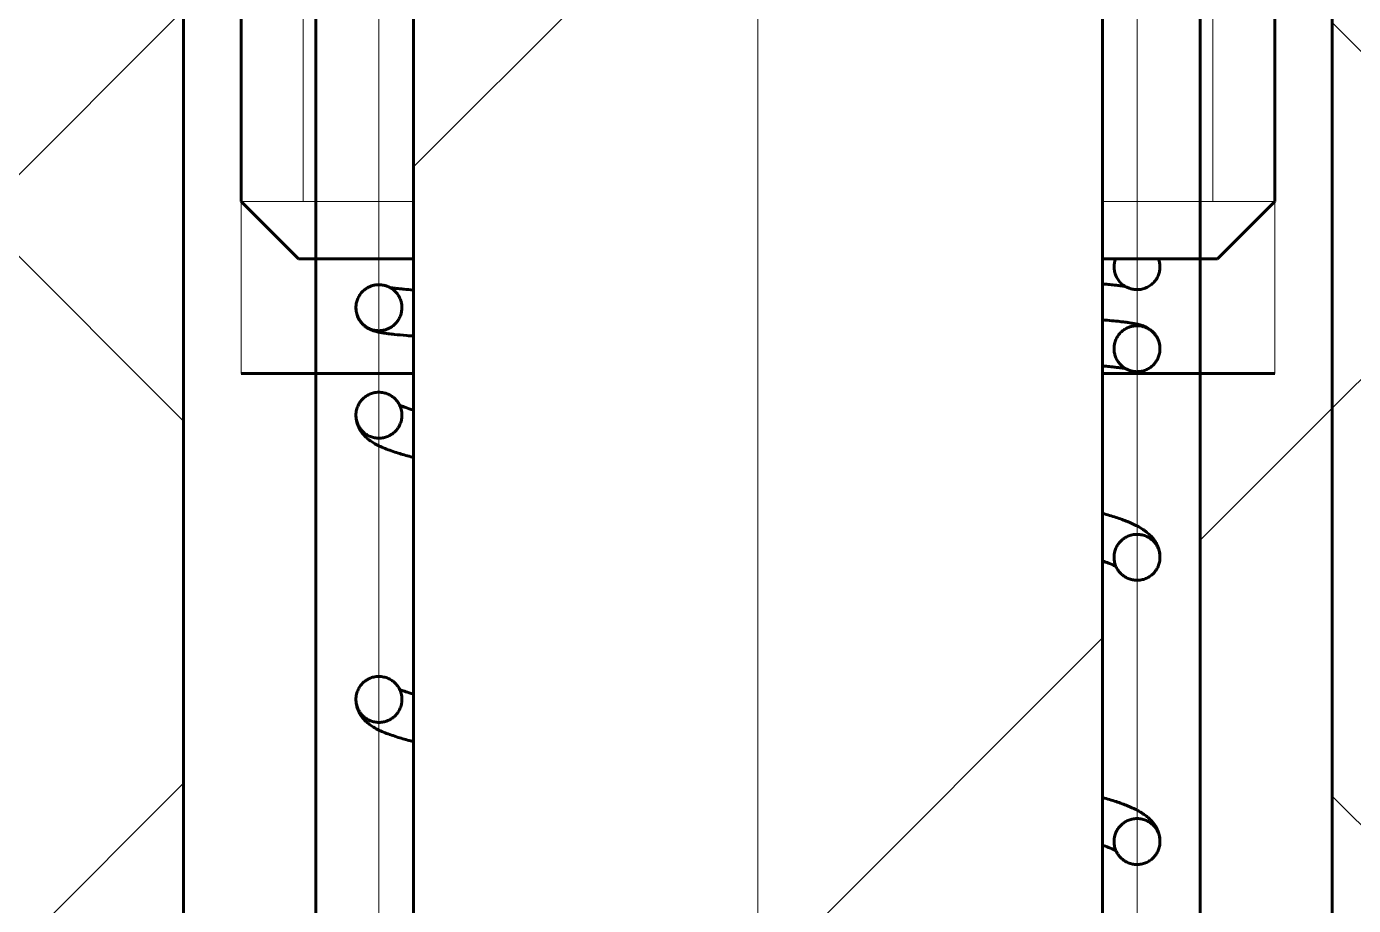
# Model space of a CAD drawing. Header units: millimetres. Extents: x -68 to 2520, y 0 to 297.
# Drawn here: x 2402.131 to 2404.557, y 210.164 to 211.771 of the extents above; entities that cross this region are included whole.
import ezdxf

# ---------------------------------------------------------------- set-up
doc = ezdxf.new("R2010")
doc.units = ezdxf.units.MM
for name, pattern in [('K5LT_AXLED', [13.660316, 9.160316, -1.5, 1.5, -1.5]), ('K5LT_BASIC', [0]), ('K5LT_DASHED', [6, 4, -2]), ('K5LT_THIN', [0]), ('K5LT_THIN_INCLUDED_TO_HATCHING', [0])]:
    doc.linetypes.add(name, pattern=pattern)
doc.layers.add('Системный слой', color=7, linetype='Continuous')
pattern_1 = [(45, (0, 0), (-2.1213203, 2.1213203), [])]
pattern_2 = [(45, (0, 0), (-1.0606602, 1.0606602), [])]
pattern_3 = [(45, (0, 0), (-0.7071068, 0.7071068), []), (135, (0, 0), (-0.7071068, -0.7071068), [])]

# ---------------------------------------------------------------- blocks, each defined once
blk = doc.blocks.new('U41')
at = {"layer": 'Системный слой'}
h = blk.add_hatch(dxfattribs=at)
h.set_pattern_fill('Металл', angle=45, style=0, pattern_type=0)
h.set_pattern_definition(pattern_2)
h.paths.add_polyline_path([(2402.6598, 208.6163), (2404.2768, 208.6163), (2404.2768, 208.8263), (2404.0983, 208.8263), (2404.0983, 212.3963), (2403.8883, 212.6063), (2403.0483, 212.6063), (2402.8383, 212.3963), (2402.8383, 208.8263), (2402.6598, 208.8263)])
h = blk.add_hatch(dxfattribs=at)
h.set_pattern_fill('Неметалл', angle=45, style=0, pattern_type=0)
h.set_pattern_definition(pattern_3)
h.paths.add_polyline_path([(2402.4183, 205.8863), (2402.4183, 212.1863), (2398.7011, 212.1863), (2399.4639, 207.1178), (2400.0799, 205.8566), (2401.3575, 204.0855), (2403.8835, 202.7789), (2406.021, 203.5514), (2407.6, 205.1888), (2408.2138, 207.7816), (2408.2678, 208.5113), (2408.2678, 210.6474), (2408.653, 212.1863), (2404.5183, 212.1863), (2404.5183, 205.8863), (2404.5183, 205.5713), (2404.5131, 205.5713), (2404.5131, 205.3613), (2402.4236, 205.3613), (2402.4236, 205.5713), (2402.4183, 205.5713)])
h = blk.add_hatch(dxfattribs=at)
h.set_pattern_fill('Металл', angle=45, style=0, pattern_type=0)
h.set_pattern_definition(pattern_1)
h.paths.add_polyline_path([(2402.6598, 212.1863), (2402.4183, 212.1863), (2402.4183, 205.8863), (2402.6598, 205.8863)])
h.paths.add_polyline_path([(2404.5183, 212.1863), (2404.2768, 212.1863), (2404.2768, 205.8863), (2404.5183, 205.8863)])
at = {"layer": 'Системный слой', "color": 30, "linetype": 'K5LT_AXLED', "lineweight": 18, "true_color": 0xff8000}
for p, q in [((2403.4683, 203.3613), (2403.4683, 214.6063)), ((2402.7753, 213.2989), (2402.7753, 206.7789)), ((2404.1613, 213.2989), (2404.1613, 206.7789))]:
    blk.add_line(p, q, dxfattribs=at)
at = {"layer": 'Системный слой', "color": 5, "linetype": 'K5LT_BASIC', "lineweight": 60, "true_color": 0x0000ff}
for p, q in [((2402.8383, 211.3463), (2402.8383, 212.6063)), ((2404.0983, 211.3463), (2404.0983, 212.6063)), ((2402.5233, 212.3963), (2402.5233, 211.4513)), ((2402.8383, 208.8263), (2402.8383, 212.3963)), ((2404.0983, 208.8263), (2404.0983, 212.3963)), ((2404.4133, 212.3963), (2404.4133, 211.4513)), ((2402.4183, 212.1863), (2402.4183, 205.8863)), ((2402.6598, 212.1863), (2402.6598, 205.8863)), ((2404.2768, 212.1863), (2404.2768, 205.8863)), ((2404.5183, 212.1863), (2404.5183, 205.8863)), ((2402.6283, 211.3463), (2402.5233, 211.4513)), ((2404.3083, 211.3463), (2404.4133, 211.4513)), ((2402.6283, 211.3463), (2402.8383, 211.3463)), ((2404.0983, 211.3463), (2404.3083, 211.3463)), ((2404.2008, 211.3463), (2404.1219, 211.3463)), ((2402.5233, 211.1363), (2402.6598, 211.1363)), ((2402.6598, 211.1363), (2402.8383, 211.1363)), ((2404.0983, 211.1363), (2404.2768, 211.1363)), ((2404.2768, 211.1363), (2404.4133, 211.1363))]:
    blk.add_line(p, q, dxfattribs=at)
at = {"layer": 'Системный слой', "color": 7, "linetype": 'K5LT_THIN', "lineweight": 18}
for p, q in [((2402.637, 211.4513), (2402.637, 212.3963)), ((2404.2997, 211.4513), (2404.2997, 212.3963)), ((2402.5233, 212.1863), (2402.5233, 211.1363)), ((2404.4133, 212.1863), (2404.4133, 211.1363))]:
    blk.add_line(p, q, dxfattribs=at)
at = {"layer": 'Системный слой', "color": 7, "linetype": 'K5LT_DASHED', "lineweight": 18}
for p, q in [((2402.5233, 211.4513), (2402.8383, 211.4513)), ((2404.0983, 211.4513), (2404.4133, 211.4513))]:
    blk.add_line(p, q, dxfattribs=at)
at = {"layer": 'Системный слой', "color": 5, "linetype": 'K5LT_BASIC', "lineweight": 60, "true_color": 0x0000ff}
for start, end in [(159.9635, 180.0008), (0.0005, 20.0366)]:
    blk.add_arc((2404.1613, 211.3319), 0.042, start, end, dxfattribs=at)
at = {"layer": 'Системный слой', "color": 7, "linetype": 'K5LT_THIN_INCLUDED_TO_HATCHING', "lineweight": 18}
blk.add_open_spline([(2398.7153, 212.3963), (2398.5312, 209.9347), (2398.9861, 207.7548), (2400.0799, 205.8566), (2400.4375, 205.2362), (2400.8358, 204.5647), (2401.3575, 204.0855), (2402.0369, 203.4614), (2403.0597, 202.8425), (2403.8835, 202.7789), (2405.1666, 202.6799), (2406.8982, 204.0206), (2407.6, 205.1888), (2408.137, 206.0827), (2408.1817, 207.3902), (2408.2678, 208.5113), (2408.3221, 209.218), (2408.1688, 209.9483), (2408.2678, 210.6474), (2408.3516, 211.2396), (2408.5065, 211.8226), (2408.7324, 212.3963)], degree=3, knots=[0, 0, 0, 0, 1, 1, 1, 2, 2, 2, 3, 3, 3, 4, 4, 4, 5, 5, 5, 6, 6, 6, 7, 7, 7, 7], dxfattribs=at)
at = {"layer": 'Системный слой', "color": 5, "linetype": 'K5LT_BASIC', "lineweight": 60, "true_color": 0x0000ff}
for points, knots in [([(2404.2033, 211.3319), (2404.2033, 211.3305), (2404.2031, 211.3267), (2404.2019, 211.3203), (2404.1991, 211.3129), (2404.1945, 211.3056), (2404.1882, 211.2992), (2404.1806, 211.2943), (2404.1724, 211.2911), (2404.1641, 211.2898), (2404.1561, 211.29), (2404.1489, 211.2916), (2404.1423, 211.2943), (2404.1359, 211.2982), (2404.1298, 211.3037), (2404.1247, 211.3108), (2404.1211, 211.3188), (2404.1196, 211.326), (2404.1193, 211.3304), (2404.1193, 211.3319)], [0, 0, 0, 0, 0.653359, 1.709876, 2.949508, 4.256046, 5.618612, 6.995436, 8.333358, 9.603875, 10.823608, 11.920469, 12.969321, 14.065223, 15.320861, 16.66673, 18.004809, 19.290772, 20, 20, 20, 20]), ([(2404.2008, 211.3463), (2404.2013, 211.345), (2404.202, 211.3426), (2404.2027, 211.3392), (2404.2032, 211.3358), (2404.2033, 211.3334), (2404.2033, 211.3319)], [0, 0, 0, 0, 2.12116, 3.551462, 4.981765, 7, 7, 7, 7]), ([(2404.0983, 211.3005), (2404.1019, 211.3001), (2404.1097, 211.2994), (2404.1196, 211.2984), (2404.1274, 211.2975), (2404.133, 211.2967), (2404.1372, 211.2961), (2404.1395, 211.2957), (2404.1405, 211.2955)], [0, 0, 0, 0, 1.629665, 3.682423, 5.323635, 6.553764, 7.782999, 9, 9, 9, 9]), ([(2402.8173, 211.2569), (2402.8173, 211.2582), (2402.8172, 211.2619), (2402.816, 211.2683), (2402.8133, 211.2755), (2402.8092, 211.2822), (2402.8041, 211.2878), (2402.7982, 211.2924), (2402.7918, 211.2958), (2402.7852, 211.2979), (2402.7787, 211.299), (2402.7723, 211.299), (2402.7663, 211.2981), (2402.7605, 211.2964), (2402.7549, 211.2938), (2402.7493, 211.2901), (2402.744, 211.2853), (2402.7394, 211.2792), (2402.7359, 211.2722), (2402.7338, 211.2646), (2402.7333, 211.2595), (2402.7333, 211.2569)], [0, 0, 0, 0, 0.635371, 1.848191, 3.225299, 4.497912, 5.750662, 6.9961, 8.226664, 9.356029, 10.466727, 11.5097, 12.52807, 13.498602, 14.516509, 15.628082, 16.814463, 18.099453, 19.412387, 20.730071, 22, 22, 22, 22]), ([(2402.7955, 211.2937), (2402.7963, 211.2936), (2402.7979, 211.2934), (2402.8006, 211.293), (2402.803, 211.2927), (2402.8053, 211.2924), (2402.807, 211.2922), (2402.8095, 211.2919), (2402.814, 211.2915), (2402.8231, 211.2905), (2402.8322, 211.2897), (2402.8383, 211.2892)], [0, 0, 0, 0, 1.223854, 2.314975, 3.403066, 3.963662, 4.51018, 5.056698, 6.149733, 8.335804, 12, 12, 12, 12]), ([(2402.7333, 211.2569), (2402.7333, 211.2549), (2402.7336, 211.2512), (2402.7347, 211.2459), (2402.7363, 211.2409), (2402.7387, 211.236), (2402.7417, 211.2312), (2402.7456, 211.2267), (2402.75, 211.2227), (2402.7551, 211.2193), (2402.7606, 211.2165), (2402.7659, 211.2145), (2402.7703, 211.2133), (2402.7741, 211.2124), (2402.7773, 211.2117), (2402.7806, 211.2111), (2402.7851, 211.2104), (2402.7894, 211.2098), (2402.7933, 211.2093), (2402.7954, 211.209), (2402.7974, 211.2088), (2402.8002, 211.2085), (2402.8088, 211.2076), (2402.8214, 211.2064), (2402.8341, 211.2053), (2402.8383, 211.205)], [0, 0, 0, 0, 0.552427, 0.998467, 1.475394, 1.988257, 2.545297, 3.161617, 3.866797, 4.716974, 5.81338, 7.355927, 9.008036, 10.091319, 11.174602, 12.256159, 13.332845, 15.44182, 16.079502, 16.624213, 17.168923, 17.713634, 18.803055, 23.704402, 26, 26, 26, 26]), ([(2402.7333, 211.2569), (2402.7333, 211.2541), (2402.7339, 211.2485), (2402.7363, 211.2408), (2402.7398, 211.2342), (2402.7441, 211.2285), (2402.7495, 211.2236), (2402.756, 211.2194), (2402.7634, 211.2164), (2402.771, 211.2149), (2402.7781, 211.2148), (2402.7843, 211.2158), (2402.7901, 211.2175), (2402.7958, 211.2201), (2402.8013, 211.2237), (2402.8066, 211.2286), (2402.8113, 211.2347), (2402.8147, 211.2416), (2402.8168, 211.2492), (2402.8173, 211.2542), (2402.8173, 211.2569)], [0, 0, 0, 0, 1.365395, 2.653236, 3.835292, 4.923251, 6.061444, 7.295259, 8.606467, 9.863945, 10.976345, 11.959094, 12.885543, 13.857199, 14.918257, 16.050726, 17.27733, 18.576625, 19.718251, 21, 21, 21, 21]), ([(2404.0983, 211.2347), (2404.1042, 211.2342), (2404.1155, 211.2332), (2404.1288, 211.2318), (2404.1384, 211.2307), (2404.1451, 211.2298), (2404.1501, 211.229), (2404.1542, 211.2283), (2404.1576, 211.2277), (2404.1609, 211.227), (2404.1641, 211.2263), (2404.1678, 211.2253), (2404.1724, 211.2239), (2404.1782, 211.2215), (2404.185, 211.2176), (2404.1911, 211.2122), (2404.1956, 211.2068), (2404.1988, 211.2013), (2404.2011, 211.1959), (2404.2028, 211.1895), (2404.2033, 211.1848), (2404.2033, 211.1819)], [0, 0, 0, 0, 2.693343, 5.458153, 7.300159, 8.680803, 10.06047, 10.979549, 11.897916, 12.815394, 13.731753, 14.648111, 16.015951, 17.385191, 18.576085, 19.348049, 19.948083, 20.461808, 20.9215, 21.343251, 22, 22, 22, 22]), ([(2404.1193, 211.1819), (2404.1193, 211.1832), (2404.1195, 211.1869), (2404.1206, 211.1933), (2404.1234, 211.2005), (2404.1275, 211.2072), (2404.1325, 211.2128), (2404.1384, 211.2174), (2404.1449, 211.2208), (2404.1515, 211.2229), (2404.158, 211.224), (2404.1643, 211.224), (2404.1704, 211.2231), (2404.1761, 211.2214), (2404.1818, 211.2188), (2404.1873, 211.2151), (2404.1926, 211.2103), (2404.1972, 211.2042), (2404.2007, 211.1972), (2404.2029, 211.1896), (2404.2033, 211.1845), (2404.2033, 211.1819)], [0, 0, 0, 0, 0.635371, 1.848191, 3.225299, 4.497912, 5.750662, 6.9961, 8.226663, 9.356029, 10.466727, 11.5097, 12.52807, 13.498602, 14.516509, 15.628082, 16.814463, 18.099453, 19.412387, 20.730071, 22, 22, 22, 22]), ([(2404.2033, 211.1819), (2404.2033, 211.1791), (2404.2028, 211.1735), (2404.2004, 211.1658), (2404.1969, 211.1592), (2404.1925, 211.1535), (2404.1872, 211.1486), (2404.1807, 211.1444), (2404.1733, 211.1414), (2404.1656, 211.1399), (2404.1586, 211.1398), (2404.1523, 211.1408), (2404.1465, 211.1425), (2404.1409, 211.1451), (2404.1353, 211.1487), (2404.13, 211.1536), (2404.1254, 211.1597), (2404.122, 211.1666), (2404.1198, 211.1742), (2404.1193, 211.1792), (2404.1193, 211.1819)], [0, 0, 0, 0, 1.365395, 2.653236, 3.835292, 4.923251, 6.061444, 7.295258, 8.606467, 9.863944, 10.976345, 11.959094, 12.885543, 13.857199, 14.918257, 16.050726, 17.27733, 18.576625, 19.71825, 21, 21, 21, 21]), ([(2404.0983, 211.1505), (2404.1017, 211.1502), (2404.1094, 211.1494), (2404.1191, 211.1484), (2404.127, 211.1475), (2404.1326, 211.1467), (2404.137, 211.1461), (2404.1394, 211.1457), (2404.1405, 211.1455)], [0, 0, 0, 0, 1.540045, 3.592854, 5.234123, 6.464308, 7.693617, 9, 9, 9, 9]), ([(2402.8173, 211.0604), (2402.8173, 211.0641), (2402.8165, 211.0705), (2402.8133, 211.0788), (2402.8094, 211.0853), (2402.8046, 211.0908), (2402.7988, 211.0954), (2402.7921, 211.0992), (2402.784, 211.1018), (2402.775, 211.1027), (2402.766, 211.1016), (2402.7584, 211.099), (2402.752, 211.0955), (2402.7465, 211.0912), (2402.7413, 211.0855), (2402.7371, 211.0784), (2402.7341, 211.0698), (2402.7333, 211.0637), (2402.7333, 211.0604)], [0, 0, 0, 0, 1.592462, 2.785924, 3.828479, 4.866996, 5.899184, 7.021189, 8.189148, 9.563458, 10.873621, 12.085992, 13.033391, 14.033099, 15.089932, 16.33014, 17.573529, 19, 19, 19, 19]), ([(2402.7333, 211.0604), (2402.7333, 211.058), (2402.7336, 211.0538), (2402.7348, 211.0477), (2402.7365, 211.0421), (2402.739, 211.0364), (2402.7423, 211.0307), (2402.7466, 211.0252), (2402.7518, 211.0197), (2402.7581, 211.0143), (2402.766, 211.0091), (2402.7755, 211.004), (2402.7864, 210.9993), (2402.7978, 210.9951), (2402.813, 210.9901), (2402.8268, 210.9861), (2402.8367, 210.9835), (2402.8383, 210.9831)], [0, 0, 0, 0, 0.710322, 1.273445, 1.87884, 2.539284, 3.272261, 4.102554, 5.062224, 6.198866, 7.566426, 9.216873, 11.035123, 12.815144, 14.595165, 17.436996, 18, 18, 18, 18]), ([(2402.7333, 211.0604), (2402.7333, 211.0575), (2402.7339, 211.0518), (2402.7364, 211.044), (2402.7399, 211.0375), (2402.7441, 211.0321), (2402.7493, 211.0272), (2402.7558, 211.0229), (2402.7634, 211.0198), (2402.7715, 211.0183), (2402.7796, 211.0183), (2402.7876, 211.0199), (2402.7947, 211.0229), (2402.801, 211.0269), (2402.8063, 211.0316), (2402.811, 211.0377), (2402.8147, 211.045), (2402.8169, 211.0527), (2402.8173, 211.058), (2402.8173, 211.0604)], [0, 0, 0, 0, 1.312746, 2.58758, 3.677722, 4.686463, 5.689731, 6.920865, 8.1983, 9.417929, 10.659337, 11.860724, 13.123598, 14.118512, 15.228288, 16.35239, 17.621424, 18.912975, 20, 20, 20, 20]), ([(2402.8383, 211.0698), (2402.8331, 211.0714), (2402.825, 211.0741), (2402.8169, 211.0772), (2402.8139, 211.0785), (2402.813, 211.0789)], [0, 0, 0, 0, 2.795788, 4.890683, 6, 6, 6, 6]), ([(2404.2033, 210.8005), (2404.2033, 210.8029), (2404.203, 210.8071), (2404.2019, 210.8132), (2404.2001, 210.8188), (2404.1976, 210.8245), (2404.1943, 210.8303), (2404.19, 210.836), (2404.1847, 210.8417), (2404.178, 210.8474), (2404.1695, 210.8533), (2404.1584, 210.8595), (2404.1432, 210.8663), (2404.1234, 210.8735), (2404.1071, 210.8784), (2404.0983, 210.8807)], [0, 0, 0, 0, 0.631462, 1.136407, 1.684433, 2.288542, 2.966282, 3.743587, 4.654178, 5.746716, 7.084398, 8.746898, 10.824696, 13.400366, 16, 16, 16, 16]), ([(2404.1193, 210.8005), (2404.1193, 210.8042), (2404.1202, 210.8106), (2404.1233, 210.819), (2404.1273, 210.8255), (2404.1321, 210.8309), (2404.1378, 210.8356), (2404.1446, 210.8393), (2404.1527, 210.8419), (2404.1616, 210.8428), (2404.1706, 210.8418), (2404.1783, 210.8392), (2404.1847, 210.8356), (2404.1902, 210.8313), (2404.1953, 210.8256), (2404.1996, 210.8186), (2404.2026, 210.81), (2404.2033, 210.8038), (2404.2033, 210.8005)], [0, 0, 0, 0, 1.592461, 2.785924, 3.828479, 4.866996, 5.899184, 7.021189, 8.189148, 9.563458, 10.873621, 12.085992, 13.033391, 14.033099, 15.089932, 16.33014, 17.573529, 19, 19, 19, 19]), ([(2404.0983, 210.7937), (2404.1022, 210.7924), (2404.1114, 210.7891), (2404.119, 210.7857), (2404.1223, 210.784), (2404.1228, 210.7837)], [0, 0, 0, 0, 2.062155, 5.274755, 6, 6, 6, 6]), ([(2404.2033, 210.8005), (2404.2033, 210.7976), (2404.2027, 210.7919), (2404.2003, 210.7842), (2404.1968, 210.7776), (2404.1926, 210.7722), (2404.1874, 210.7673), (2404.1809, 210.763), (2404.1733, 210.7599), (2404.1651, 210.7584), (2404.157, 210.7585), (2404.149, 210.7601), (2404.142, 210.763), (2404.1357, 210.767), (2404.1304, 210.7718), (2404.1257, 210.7779), (2404.1219, 210.7851), (2404.1198, 210.7929), (2404.1193, 210.7981), (2404.1193, 210.8005)], [0, 0, 0, 0, 1.312746, 2.58758, 3.677722, 4.686463, 5.689731, 6.920865, 8.1983, 9.417929, 10.659337, 11.860724, 13.123598, 14.118512, 15.228288, 16.35239, 17.621424, 18.912975, 20, 20, 20, 20]), ([(2402.8173, 210.5406), (2402.8173, 210.5443), (2402.8165, 210.5507), (2402.8133, 210.5591), (2402.8094, 210.5656), (2402.8046, 210.571), (2402.7988, 210.5757), (2402.7921, 210.5794), (2402.784, 210.582), (2402.775, 210.583), (2402.766, 210.5819), (2402.7584, 210.5793), (2402.752, 210.5757), (2402.7465, 210.5714), (2402.7413, 210.5657), (2402.7371, 210.5587), (2402.7341, 210.5501), (2402.7333, 210.5439), (2402.7333, 210.5406)], [0, 0, 0, 0, 1.592462, 2.785924, 3.828479, 4.866996, 5.899184, 7.021189, 8.189148, 9.563458, 10.873621, 12.085992, 13.033391, 14.033099, 15.089932, 16.33014, 17.573529, 19, 19, 19, 19]), ([(2402.8383, 210.5501), (2402.8331, 210.5517), (2402.825, 210.5544), (2402.8169, 210.5574), (2402.8139, 210.5587), (2402.813, 210.5591)], [0, 0, 0, 0, 2.795788, 4.890683, 6, 6, 6, 6]), ([(2402.7333, 210.5406), (2402.7333, 210.5383), (2402.7336, 210.534), (2402.7348, 210.528), (2402.7365, 210.5223), (2402.739, 210.5167), (2402.7423, 210.511), (2402.7466, 210.5054), (2402.7518, 210.4999), (2402.7581, 210.4946), (2402.766, 210.4893), (2402.7755, 210.4843), (2402.7864, 210.4796), (2402.7978, 210.4754), (2402.813, 210.4704), (2402.8268, 210.4664), (2402.8367, 210.4638), (2402.8383, 210.4633)], [0, 0, 0, 0, 0.710322, 1.273445, 1.87884, 2.539284, 3.272261, 4.102554, 5.062224, 6.198866, 7.566426, 9.216873, 11.035123, 12.815144, 14.595165, 17.436996, 18, 18, 18, 18]), ([(2402.7333, 210.5406), (2402.7333, 210.5377), (2402.7339, 210.532), (2402.7364, 210.5243), (2402.7399, 210.5177), (2402.7441, 210.5123), (2402.7493, 210.5074), (2402.7558, 210.5032), (2402.7634, 210.5001), (2402.7715, 210.4985), (2402.7796, 210.4986), (2402.7876, 210.5002), (2402.7947, 210.5031), (2402.801, 210.5071), (2402.8063, 210.5119), (2402.811, 210.518), (2402.8147, 210.5252), (2402.8169, 210.533), (2402.8173, 210.5382), (2402.8173, 210.5406)], [0, 0, 0, 0, 1.312746, 2.58758, 3.677722, 4.686463, 5.689731, 6.920865, 8.1983, 9.417929, 10.659337, 11.860724, 13.123598, 14.118512, 15.228288, 16.35239, 17.621424, 18.912975, 20, 20, 20, 20]), ([(2404.2033, 210.2807), (2404.2033, 210.2831), (2404.203, 210.2874), (2404.2019, 210.2934), (2404.2001, 210.2991), (2404.1976, 210.3048), (2404.1943, 210.3105), (2404.19, 210.3163), (2404.1847, 210.322), (2404.178, 210.3277), (2404.1695, 210.3335), (2404.1584, 210.3397), (2404.1432, 210.3466), (2404.1234, 210.3538), (2404.1071, 210.3586), (2404.0983, 210.361)], [0, 0, 0, 0, 0.631462, 1.136407, 1.684433, 2.288542, 2.966282, 3.743587, 4.654178, 5.746716, 7.084398, 8.746898, 10.824696, 13.400366, 16, 16, 16, 16]), ([(2404.1193, 210.2807), (2404.1193, 210.2844), (2404.1202, 210.2909), (2404.1233, 210.2992), (2404.1273, 210.3057), (2404.1321, 210.3111), (2404.1378, 210.3158), (2404.1446, 210.3195), (2404.1527, 210.3222), (2404.1616, 210.3231), (2404.1706, 210.322), (2404.1783, 210.3194), (2404.1847, 210.3159), (2404.1902, 210.3115), (2404.1953, 210.3059), (2404.1996, 210.2988), (2404.2026, 210.2902), (2404.2033, 210.284), (2404.2033, 210.2807)], [0, 0, 0, 0, 1.592461, 2.785924, 3.828479, 4.866996, 5.899184, 7.021189, 8.189148, 9.563458, 10.873621, 12.085992, 13.033391, 14.033099, 15.089932, 16.33014, 17.573529, 19, 19, 19, 19]), ([(2404.2033, 210.2807), (2404.2033, 210.2779), (2404.2027, 210.2722), (2404.2003, 210.2644), (2404.1968, 210.2579), (2404.1926, 210.2524), (2404.1874, 210.2475), (2404.1809, 210.2433), (2404.1733, 210.2402), (2404.1651, 210.2387), (2404.157, 210.2387), (2404.149, 210.2403), (2404.142, 210.2432), (2404.1357, 210.2472), (2404.1304, 210.252), (2404.1257, 210.2581), (2404.1219, 210.2654), (2404.1198, 210.2731), (2404.1193, 210.2784), (2404.1193, 210.2807)], [0, 0, 0, 0, 1.312746, 2.58758, 3.677722, 4.686463, 5.689731, 6.920865, 8.1983, 9.417929, 10.659337, 11.860724, 13.123598, 14.118512, 15.228288, 16.35239, 17.621424, 18.912975, 20, 20, 20, 20]), ([(2404.0983, 210.274), (2404.1022, 210.2726), (2404.1114, 210.2694), (2404.119, 210.266), (2404.1223, 210.2642), (2404.1228, 210.2639)], [0, 0, 0, 0, 2.062155, 5.274755, 6, 6, 6, 6])]:
    blk.add_open_spline(points, degree=3, knots=knots, dxfattribs=at)
blk = doc.blocks.new('U49')
at = {"layer": 'Системный слой'}
h = blk.add_hatch(dxfattribs=at)
h.set_pattern_fill('Металл', angle=45, style=0, pattern_type=0)
h.set_pattern_definition(pattern_2)
h.paths.add_polyline_path([(2402.6598, 208.6163), (2404.2768, 208.6163), (2404.2768, 208.8263), (2404.0983, 208.8263), (2404.0983, 212.3963), (2403.8883, 212.6063), (2403.0483, 212.6063), (2402.8383, 212.3963), (2402.8383, 208.8263), (2402.6598, 208.8263)])
h = blk.add_hatch(dxfattribs=at)
h.set_pattern_fill('Неметалл', angle=45, style=0, pattern_type=0)
h.set_pattern_definition(pattern_3)
h.paths.add_polyline_path([(2402.4183, 205.8863), (2402.4183, 212.1863), (2398.7011, 212.1863), (2399.4639, 207.1178), (2400.0799, 205.8566), (2401.3575, 204.0855), (2403.8835, 202.7789), (2406.021, 203.5514), (2407.6, 205.1888), (2408.2138, 207.7816), (2408.2678, 208.5113), (2408.2678, 210.6474), (2408.653, 212.1863), (2404.5183, 212.1863), (2404.5183, 205.8863), (2404.5183, 205.5713), (2404.5131, 205.5713), (2404.5131, 205.3613), (2402.4236, 205.3613), (2402.4236, 205.5713), (2402.4183, 205.5713)])
h = blk.add_hatch(dxfattribs=at)
h.set_pattern_fill('Металл', angle=45, style=0, pattern_type=0)
h.set_pattern_definition(pattern_1)
h.paths.add_polyline_path([(2402.6598, 212.1863), (2402.4183, 212.1863), (2402.4183, 205.8863), (2402.6598, 205.8863)])
h.paths.add_polyline_path([(2404.5183, 212.1863), (2404.2768, 212.1863), (2404.2768, 205.8863), (2404.5183, 205.8863)])
at = {"layer": 'Системный слой', "color": 30, "linetype": 'K5LT_AXLED', "lineweight": 18, "true_color": 0xff8000}
for p, q in [((2403.4683, 203.3613), (2403.4683, 214.6063)), ((2402.7753, 213.2989), (2402.7753, 206.7789)), ((2404.1613, 213.2989), (2404.1613, 206.7789))]:
    blk.add_line(p, q, dxfattribs=at)
at = {"layer": 'Системный слой', "color": 5, "linetype": 'K5LT_BASIC', "lineweight": 60, "true_color": 0x0000ff}
for p, q in [((2402.8383, 211.3463), (2402.8383, 212.6063)), ((2404.0983, 211.3463), (2404.0983, 212.6063)), ((2402.5233, 212.3963), (2402.5233, 211.4513)), ((2402.8383, 208.8263), (2402.8383, 212.3963)), ((2404.0983, 208.8263), (2404.0983, 212.3963)), ((2404.4133, 212.3963), (2404.4133, 211.4513)), ((2402.4183, 212.1863), (2402.4183, 205.8863)), ((2402.6598, 212.1863), (2402.6598, 205.8863)), ((2404.2768, 212.1863), (2404.2768, 205.8863)), ((2404.5183, 212.1863), (2404.5183, 205.8863)), ((2402.6283, 211.3463), (2402.5233, 211.4513)), ((2404.3083, 211.3463), (2404.4133, 211.4513)), ((2402.6283, 211.3463), (2402.8383, 211.3463)), ((2404.0983, 211.3463), (2404.3083, 211.3463)), ((2404.2008, 211.3463), (2404.1219, 211.3463)), ((2402.5233, 211.1363), (2402.6598, 211.1363)), ((2402.6598, 211.1363), (2402.8383, 211.1363)), ((2404.0983, 211.1363), (2404.2768, 211.1363)), ((2404.2768, 211.1363), (2404.4133, 211.1363))]:
    blk.add_line(p, q, dxfattribs=at)
at = {"layer": 'Системный слой', "color": 7, "linetype": 'K5LT_THIN', "lineweight": 18}
for p, q in [((2402.637, 211.4513), (2402.637, 212.3963)), ((2404.2997, 211.4513), (2404.2997, 212.3963)), ((2402.5233, 212.1863), (2402.5233, 211.1363)), ((2404.4133, 212.1863), (2404.4133, 211.1363))]:
    blk.add_line(p, q, dxfattribs=at)
at = {"layer": 'Системный слой', "color": 7, "linetype": 'K5LT_DASHED', "lineweight": 18}
for p, q in [((2402.5233, 211.4513), (2402.8383, 211.4513)), ((2404.0983, 211.4513), (2404.4133, 211.4513))]:
    blk.add_line(p, q, dxfattribs=at)
at = {"layer": 'Системный слой', "color": 5, "linetype": 'K5LT_BASIC', "lineweight": 60, "true_color": 0x0000ff}
for start, end in [(159.9635, 180.0008), (0.0005, 20.0366)]:
    blk.add_arc((2404.1613, 211.3319), 0.042, start, end, dxfattribs=at)
at = {"layer": 'Системный слой', "color": 7, "linetype": 'K5LT_THIN_INCLUDED_TO_HATCHING', "lineweight": 18}
blk.add_open_spline([(2398.7153, 212.3963), (2398.5312, 209.9347), (2398.9861, 207.7548), (2400.0799, 205.8566), (2400.4375, 205.2362), (2400.8358, 204.5647), (2401.3575, 204.0855), (2402.0369, 203.4614), (2403.0597, 202.8425), (2403.8835, 202.7789), (2405.1666, 202.6799), (2406.8982, 204.0206), (2407.6, 205.1888), (2408.137, 206.0827), (2408.1817, 207.3902), (2408.2678, 208.5113), (2408.3221, 209.218), (2408.1688, 209.9483), (2408.2678, 210.6474), (2408.3516, 211.2396), (2408.5065, 211.8226), (2408.7324, 212.3963)], degree=3, knots=[0, 0, 0, 0, 1, 1, 1, 2, 2, 2, 3, 3, 3, 4, 4, 4, 5, 5, 5, 6, 6, 6, 7, 7, 7, 7], dxfattribs=at)
at = {"layer": 'Системный слой', "color": 5, "linetype": 'K5LT_BASIC', "lineweight": 60, "true_color": 0x0000ff}
for points, knots in [([(2404.2033, 211.3319), (2404.2033, 211.3305), (2404.2031, 211.3267), (2404.2019, 211.3203), (2404.1991, 211.3129), (2404.1945, 211.3056), (2404.1882, 211.2992), (2404.1806, 211.2943), (2404.1724, 211.2911), (2404.1641, 211.2898), (2404.1561, 211.29), (2404.1489, 211.2916), (2404.1423, 211.2943), (2404.1359, 211.2982), (2404.1298, 211.3037), (2404.1247, 211.3108), (2404.1211, 211.3188), (2404.1196, 211.326), (2404.1193, 211.3304), (2404.1193, 211.3319)], [0, 0, 0, 0, 0.653359, 1.709876, 2.949508, 4.256046, 5.618612, 6.995436, 8.333358, 9.603875, 10.823608, 11.920469, 12.969321, 14.065223, 15.320861, 16.66673, 18.004809, 19.290772, 20, 20, 20, 20]), ([(2404.2008, 211.3463), (2404.2013, 211.345), (2404.202, 211.3426), (2404.2027, 211.3392), (2404.2032, 211.3358), (2404.2033, 211.3334), (2404.2033, 211.3319)], [0, 0, 0, 0, 2.12116, 3.551462, 4.981765, 7, 7, 7, 7]), ([(2404.0983, 211.3005), (2404.1019, 211.3001), (2404.1097, 211.2994), (2404.1196, 211.2984), (2404.1274, 211.2975), (2404.133, 211.2967), (2404.1372, 211.2961), (2404.1395, 211.2957), (2404.1405, 211.2955)], [0, 0, 0, 0, 1.629665, 3.682423, 5.323635, 6.553764, 7.782999, 9, 9, 9, 9]), ([(2402.8173, 211.2569), (2402.8173, 211.2582), (2402.8172, 211.2619), (2402.816, 211.2683), (2402.8133, 211.2755), (2402.8092, 211.2822), (2402.8041, 211.2878), (2402.7982, 211.2924), (2402.7918, 211.2958), (2402.7852, 211.2979), (2402.7787, 211.299), (2402.7723, 211.299), (2402.7663, 211.2981), (2402.7605, 211.2964), (2402.7549, 211.2938), (2402.7493, 211.2901), (2402.744, 211.2853), (2402.7394, 211.2792), (2402.7359, 211.2722), (2402.7338, 211.2646), (2402.7333, 211.2595), (2402.7333, 211.2569)], [0, 0, 0, 0, 0.635371, 1.848191, 3.225299, 4.497912, 5.750662, 6.9961, 8.226664, 9.356029, 10.466727, 11.5097, 12.52807, 13.498602, 14.516509, 15.628082, 16.814463, 18.099453, 19.412387, 20.730071, 22, 22, 22, 22]), ([(2402.7955, 211.2937), (2402.7963, 211.2936), (2402.7979, 211.2934), (2402.8006, 211.293), (2402.803, 211.2927), (2402.8053, 211.2924), (2402.807, 211.2922), (2402.8095, 211.2919), (2402.814, 211.2915), (2402.8231, 211.2905), (2402.8322, 211.2897), (2402.8383, 211.2892)], [0, 0, 0, 0, 1.223854, 2.314975, 3.403066, 3.963662, 4.51018, 5.056698, 6.149733, 8.335804, 12, 12, 12, 12]), ([(2402.7333, 211.2569), (2402.7333, 211.2549), (2402.7336, 211.2512), (2402.7347, 211.2459), (2402.7363, 211.2409), (2402.7387, 211.236), (2402.7417, 211.2312), (2402.7456, 211.2267), (2402.75, 211.2227), (2402.7551, 211.2193), (2402.7606, 211.2165), (2402.7659, 211.2145), (2402.7703, 211.2133), (2402.7741, 211.2124), (2402.7773, 211.2117), (2402.7806, 211.2111), (2402.7851, 211.2104), (2402.7894, 211.2098), (2402.7933, 211.2093), (2402.7954, 211.209), (2402.7974, 211.2088), (2402.8002, 211.2085), (2402.8088, 211.2076), (2402.8214, 211.2064), (2402.8341, 211.2053), (2402.8383, 211.205)], [0, 0, 0, 0, 0.552427, 0.998467, 1.475394, 1.988257, 2.545297, 3.161617, 3.866797, 4.716974, 5.81338, 7.355927, 9.008036, 10.091319, 11.174602, 12.256159, 13.332845, 15.44182, 16.079502, 16.624213, 17.168923, 17.713634, 18.803055, 23.704402, 26, 26, 26, 26]), ([(2402.7333, 211.2569), (2402.7333, 211.2541), (2402.7339, 211.2485), (2402.7363, 211.2408), (2402.7398, 211.2342), (2402.7441, 211.2285), (2402.7495, 211.2236), (2402.756, 211.2194), (2402.7634, 211.2164), (2402.771, 211.2149), (2402.7781, 211.2148), (2402.7843, 211.2158), (2402.7901, 211.2175), (2402.7958, 211.2201), (2402.8013, 211.2237), (2402.8066, 211.2286), (2402.8113, 211.2347), (2402.8147, 211.2416), (2402.8168, 211.2492), (2402.8173, 211.2542), (2402.8173, 211.2569)], [0, 0, 0, 0, 1.365395, 2.653236, 3.835292, 4.923251, 6.061444, 7.295259, 8.606467, 9.863945, 10.976345, 11.959094, 12.885543, 13.857199, 14.918257, 16.050726, 17.27733, 18.576625, 19.718251, 21, 21, 21, 21]), ([(2404.0983, 211.2347), (2404.1042, 211.2342), (2404.1155, 211.2332), (2404.1288, 211.2318), (2404.1384, 211.2307), (2404.1451, 211.2298), (2404.1501, 211.229), (2404.1542, 211.2283), (2404.1576, 211.2277), (2404.1609, 211.227), (2404.1641, 211.2263), (2404.1678, 211.2253), (2404.1724, 211.2239), (2404.1782, 211.2215), (2404.185, 211.2176), (2404.1911, 211.2122), (2404.1956, 211.2068), (2404.1988, 211.2013), (2404.2011, 211.1959), (2404.2028, 211.1895), (2404.2033, 211.1848), (2404.2033, 211.1819)], [0, 0, 0, 0, 2.693343, 5.458153, 7.300159, 8.680803, 10.06047, 10.979549, 11.897916, 12.815394, 13.731753, 14.648111, 16.015951, 17.385191, 18.576085, 19.348049, 19.948083, 20.461808, 20.9215, 21.343251, 22, 22, 22, 22]), ([(2404.1193, 211.1819), (2404.1193, 211.1832), (2404.1195, 211.1869), (2404.1206, 211.1933), (2404.1234, 211.2005), (2404.1275, 211.2072), (2404.1325, 211.2128), (2404.1384, 211.2174), (2404.1449, 211.2208), (2404.1515, 211.2229), (2404.158, 211.224), (2404.1643, 211.224), (2404.1704, 211.2231), (2404.1761, 211.2214), (2404.1818, 211.2188), (2404.1873, 211.2151), (2404.1926, 211.2103), (2404.1972, 211.2042), (2404.2007, 211.1972), (2404.2029, 211.1896), (2404.2033, 211.1845), (2404.2033, 211.1819)], [0, 0, 0, 0, 0.635371, 1.848191, 3.225299, 4.497912, 5.750662, 6.9961, 8.226663, 9.356029, 10.466727, 11.5097, 12.52807, 13.498602, 14.516509, 15.628082, 16.814463, 18.099453, 19.412387, 20.730071, 22, 22, 22, 22]), ([(2404.2033, 211.1819), (2404.2033, 211.1791), (2404.2028, 211.1735), (2404.2004, 211.1658), (2404.1969, 211.1592), (2404.1925, 211.1535), (2404.1872, 211.1486), (2404.1807, 211.1444), (2404.1733, 211.1414), (2404.1656, 211.1399), (2404.1586, 211.1398), (2404.1523, 211.1408), (2404.1465, 211.1425), (2404.1409, 211.1451), (2404.1353, 211.1487), (2404.13, 211.1536), (2404.1254, 211.1597), (2404.122, 211.1666), (2404.1198, 211.1742), (2404.1193, 211.1792), (2404.1193, 211.1819)], [0, 0, 0, 0, 1.365395, 2.653236, 3.835292, 4.923251, 6.061444, 7.295258, 8.606467, 9.863944, 10.976345, 11.959094, 12.885543, 13.857199, 14.918257, 16.050726, 17.27733, 18.576625, 19.71825, 21, 21, 21, 21]), ([(2404.0983, 211.1505), (2404.1017, 211.1502), (2404.1094, 211.1494), (2404.1191, 211.1484), (2404.127, 211.1475), (2404.1326, 211.1467), (2404.137, 211.1461), (2404.1394, 211.1457), (2404.1405, 211.1455)], [0, 0, 0, 0, 1.540045, 3.592854, 5.234123, 6.464308, 7.693617, 9, 9, 9, 9]), ([(2402.8173, 211.0604), (2402.8173, 211.0641), (2402.8165, 211.0705), (2402.8133, 211.0788), (2402.8094, 211.0853), (2402.8046, 211.0908), (2402.7988, 211.0954), (2402.7921, 211.0992), (2402.784, 211.1018), (2402.775, 211.1027), (2402.766, 211.1016), (2402.7584, 211.099), (2402.752, 211.0955), (2402.7465, 211.0912), (2402.7413, 211.0855), (2402.7371, 211.0784), (2402.7341, 211.0698), (2402.7333, 211.0637), (2402.7333, 211.0604)], [0, 0, 0, 0, 1.592462, 2.785924, 3.828479, 4.866996, 5.899184, 7.021189, 8.189148, 9.563458, 10.873621, 12.085992, 13.033391, 14.033099, 15.089932, 16.33014, 17.573529, 19, 19, 19, 19]), ([(2402.7333, 211.0604), (2402.7333, 211.058), (2402.7336, 211.0538), (2402.7348, 211.0477), (2402.7365, 211.0421), (2402.739, 211.0364), (2402.7423, 211.0307), (2402.7466, 211.0252), (2402.7518, 211.0197), (2402.7581, 211.0143), (2402.766, 211.0091), (2402.7755, 211.004), (2402.7864, 210.9993), (2402.7978, 210.9951), (2402.813, 210.9901), (2402.8268, 210.9861), (2402.8367, 210.9835), (2402.8383, 210.9831)], [0, 0, 0, 0, 0.710322, 1.273445, 1.87884, 2.539284, 3.272261, 4.102554, 5.062224, 6.198866, 7.566426, 9.216873, 11.035123, 12.815144, 14.595165, 17.436996, 18, 18, 18, 18]), ([(2402.7333, 211.0604), (2402.7333, 211.0575), (2402.7339, 211.0518), (2402.7364, 211.044), (2402.7399, 211.0375), (2402.7441, 211.0321), (2402.7493, 211.0272), (2402.7558, 211.0229), (2402.7634, 211.0198), (2402.7715, 211.0183), (2402.7796, 211.0183), (2402.7876, 211.0199), (2402.7947, 211.0229), (2402.801, 211.0269), (2402.8063, 211.0316), (2402.811, 211.0377), (2402.8147, 211.045), (2402.8169, 211.0527), (2402.8173, 211.058), (2402.8173, 211.0604)], [0, 0, 0, 0, 1.312746, 2.58758, 3.677722, 4.686463, 5.689731, 6.920865, 8.1983, 9.417929, 10.659337, 11.860724, 13.123598, 14.118512, 15.228288, 16.35239, 17.621424, 18.912975, 20, 20, 20, 20]), ([(2402.8383, 211.0698), (2402.8331, 211.0714), (2402.825, 211.0741), (2402.8169, 211.0772), (2402.8139, 211.0785), (2402.813, 211.0789)], [0, 0, 0, 0, 2.795788, 4.890683, 6, 6, 6, 6]), ([(2404.2033, 210.8005), (2404.2033, 210.8029), (2404.203, 210.8071), (2404.2019, 210.8132), (2404.2001, 210.8188), (2404.1976, 210.8245), (2404.1943, 210.8303), (2404.19, 210.836), (2404.1847, 210.8417), (2404.178, 210.8474), (2404.1695, 210.8533), (2404.1584, 210.8595), (2404.1432, 210.8663), (2404.1234, 210.8735), (2404.1071, 210.8784), (2404.0983, 210.8807)], [0, 0, 0, 0, 0.631462, 1.136407, 1.684433, 2.288542, 2.966282, 3.743587, 4.654178, 5.746716, 7.084398, 8.746898, 10.824696, 13.400366, 16, 16, 16, 16]), ([(2404.1193, 210.8005), (2404.1193, 210.8042), (2404.1202, 210.8106), (2404.1233, 210.819), (2404.1273, 210.8255), (2404.1321, 210.8309), (2404.1378, 210.8356), (2404.1446, 210.8393), (2404.1527, 210.8419), (2404.1616, 210.8428), (2404.1706, 210.8418), (2404.1783, 210.8392), (2404.1847, 210.8356), (2404.1902, 210.8313), (2404.1953, 210.8256), (2404.1996, 210.8186), (2404.2026, 210.81), (2404.2033, 210.8038), (2404.2033, 210.8005)], [0, 0, 0, 0, 1.592461, 2.785924, 3.828479, 4.866996, 5.899184, 7.021189, 8.189148, 9.563458, 10.873621, 12.085992, 13.033391, 14.033099, 15.089932, 16.33014, 17.573529, 19, 19, 19, 19]), ([(2404.0983, 210.7937), (2404.1022, 210.7924), (2404.1114, 210.7891), (2404.119, 210.7857), (2404.1223, 210.784), (2404.1228, 210.7837)], [0, 0, 0, 0, 2.062155, 5.274755, 6, 6, 6, 6]), ([(2404.2033, 210.8005), (2404.2033, 210.7976), (2404.2027, 210.7919), (2404.2003, 210.7842), (2404.1968, 210.7776), (2404.1926, 210.7722), (2404.1874, 210.7673), (2404.1809, 210.763), (2404.1733, 210.7599), (2404.1651, 210.7584), (2404.157, 210.7585), (2404.149, 210.7601), (2404.142, 210.763), (2404.1357, 210.767), (2404.1304, 210.7718), (2404.1257, 210.7779), (2404.1219, 210.7851), (2404.1198, 210.7929), (2404.1193, 210.7981), (2404.1193, 210.8005)], [0, 0, 0, 0, 1.312746, 2.58758, 3.677722, 4.686463, 5.689731, 6.920865, 8.1983, 9.417929, 10.659337, 11.860724, 13.123598, 14.118512, 15.228288, 16.35239, 17.621424, 18.912975, 20, 20, 20, 20]), ([(2402.8173, 210.5406), (2402.8173, 210.5443), (2402.8165, 210.5507), (2402.8133, 210.5591), (2402.8094, 210.5656), (2402.8046, 210.571), (2402.7988, 210.5757), (2402.7921, 210.5794), (2402.784, 210.582), (2402.775, 210.583), (2402.766, 210.5819), (2402.7584, 210.5793), (2402.752, 210.5757), (2402.7465, 210.5714), (2402.7413, 210.5657), (2402.7371, 210.5587), (2402.7341, 210.5501), (2402.7333, 210.5439), (2402.7333, 210.5406)], [0, 0, 0, 0, 1.592462, 2.785924, 3.828479, 4.866996, 5.899184, 7.021189, 8.189148, 9.563458, 10.873621, 12.085992, 13.033391, 14.033099, 15.089932, 16.33014, 17.573529, 19, 19, 19, 19]), ([(2402.8383, 210.5501), (2402.8331, 210.5517), (2402.825, 210.5544), (2402.8169, 210.5574), (2402.8139, 210.5587), (2402.813, 210.5591)], [0, 0, 0, 0, 2.795788, 4.890683, 6, 6, 6, 6]), ([(2402.7333, 210.5406), (2402.7333, 210.5383), (2402.7336, 210.534), (2402.7348, 210.528), (2402.7365, 210.5223), (2402.739, 210.5167), (2402.7423, 210.511), (2402.7466, 210.5054), (2402.7518, 210.4999), (2402.7581, 210.4946), (2402.766, 210.4893), (2402.7755, 210.4843), (2402.7864, 210.4796), (2402.7978, 210.4754), (2402.813, 210.4704), (2402.8268, 210.4664), (2402.8367, 210.4638), (2402.8383, 210.4633)], [0, 0, 0, 0, 0.710322, 1.273445, 1.87884, 2.539284, 3.272261, 4.102554, 5.062224, 6.198866, 7.566426, 9.216873, 11.035123, 12.815144, 14.595165, 17.436996, 18, 18, 18, 18]), ([(2402.7333, 210.5406), (2402.7333, 210.5377), (2402.7339, 210.532), (2402.7364, 210.5243), (2402.7399, 210.5177), (2402.7441, 210.5123), (2402.7493, 210.5074), (2402.7558, 210.5032), (2402.7634, 210.5001), (2402.7715, 210.4985), (2402.7796, 210.4986), (2402.7876, 210.5002), (2402.7947, 210.5031), (2402.801, 210.5071), (2402.8063, 210.5119), (2402.811, 210.518), (2402.8147, 210.5252), (2402.8169, 210.533), (2402.8173, 210.5382), (2402.8173, 210.5406)], [0, 0, 0, 0, 1.312746, 2.58758, 3.677722, 4.686463, 5.689731, 6.920865, 8.1983, 9.417929, 10.659337, 11.860724, 13.123598, 14.118512, 15.228288, 16.35239, 17.621424, 18.912975, 20, 20, 20, 20]), ([(2404.2033, 210.2807), (2404.2033, 210.2831), (2404.203, 210.2874), (2404.2019, 210.2934), (2404.2001, 210.2991), (2404.1976, 210.3048), (2404.1943, 210.3105), (2404.19, 210.3163), (2404.1847, 210.322), (2404.178, 210.3277), (2404.1695, 210.3335), (2404.1584, 210.3397), (2404.1432, 210.3466), (2404.1234, 210.3538), (2404.1071, 210.3586), (2404.0983, 210.361)], [0, 0, 0, 0, 0.631462, 1.136407, 1.684433, 2.288542, 2.966282, 3.743587, 4.654178, 5.746716, 7.084398, 8.746898, 10.824696, 13.400366, 16, 16, 16, 16]), ([(2404.1193, 210.2807), (2404.1193, 210.2844), (2404.1202, 210.2909), (2404.1233, 210.2992), (2404.1273, 210.3057), (2404.1321, 210.3111), (2404.1378, 210.3158), (2404.1446, 210.3195), (2404.1527, 210.3222), (2404.1616, 210.3231), (2404.1706, 210.322), (2404.1783, 210.3194), (2404.1847, 210.3159), (2404.1902, 210.3115), (2404.1953, 210.3059), (2404.1996, 210.2988), (2404.2026, 210.2902), (2404.2033, 210.284), (2404.2033, 210.2807)], [0, 0, 0, 0, 1.592461, 2.785924, 3.828479, 4.866996, 5.899184, 7.021189, 8.189148, 9.563458, 10.873621, 12.085992, 13.033391, 14.033099, 15.089932, 16.33014, 17.573529, 19, 19, 19, 19]), ([(2404.2033, 210.2807), (2404.2033, 210.2779), (2404.2027, 210.2722), (2404.2003, 210.2644), (2404.1968, 210.2579), (2404.1926, 210.2524), (2404.1874, 210.2475), (2404.1809, 210.2433), (2404.1733, 210.2402), (2404.1651, 210.2387), (2404.157, 210.2387), (2404.149, 210.2403), (2404.142, 210.2432), (2404.1357, 210.2472), (2404.1304, 210.252), (2404.1257, 210.2581), (2404.1219, 210.2654), (2404.1198, 210.2731), (2404.1193, 210.2784), (2404.1193, 210.2807)], [0, 0, 0, 0, 1.312746, 2.58758, 3.677722, 4.686463, 5.689731, 6.920865, 8.1983, 9.417929, 10.659337, 11.860724, 13.123598, 14.118512, 15.228288, 16.35239, 17.621424, 18.912975, 20, 20, 20, 20]), ([(2404.0983, 210.274), (2404.1022, 210.2726), (2404.1114, 210.2694), (2404.119, 210.266), (2404.1223, 210.2642), (2404.1228, 210.2639)], [0, 0, 0, 0, 2.062155, 5.274755, 6, 6, 6, 6])]:
    blk.add_open_spline(points, degree=3, knots=knots, dxfattribs=at)

msp = doc.modelspace()

# ---------------------------------------------------------------- block references
at = {"layer": 'Системный слой'}
for name in ['U41', 'U49']:
    msp.add_blockref(name, (0, 0), dxfattribs=at)

doc.saveas('drawing.dxf')
